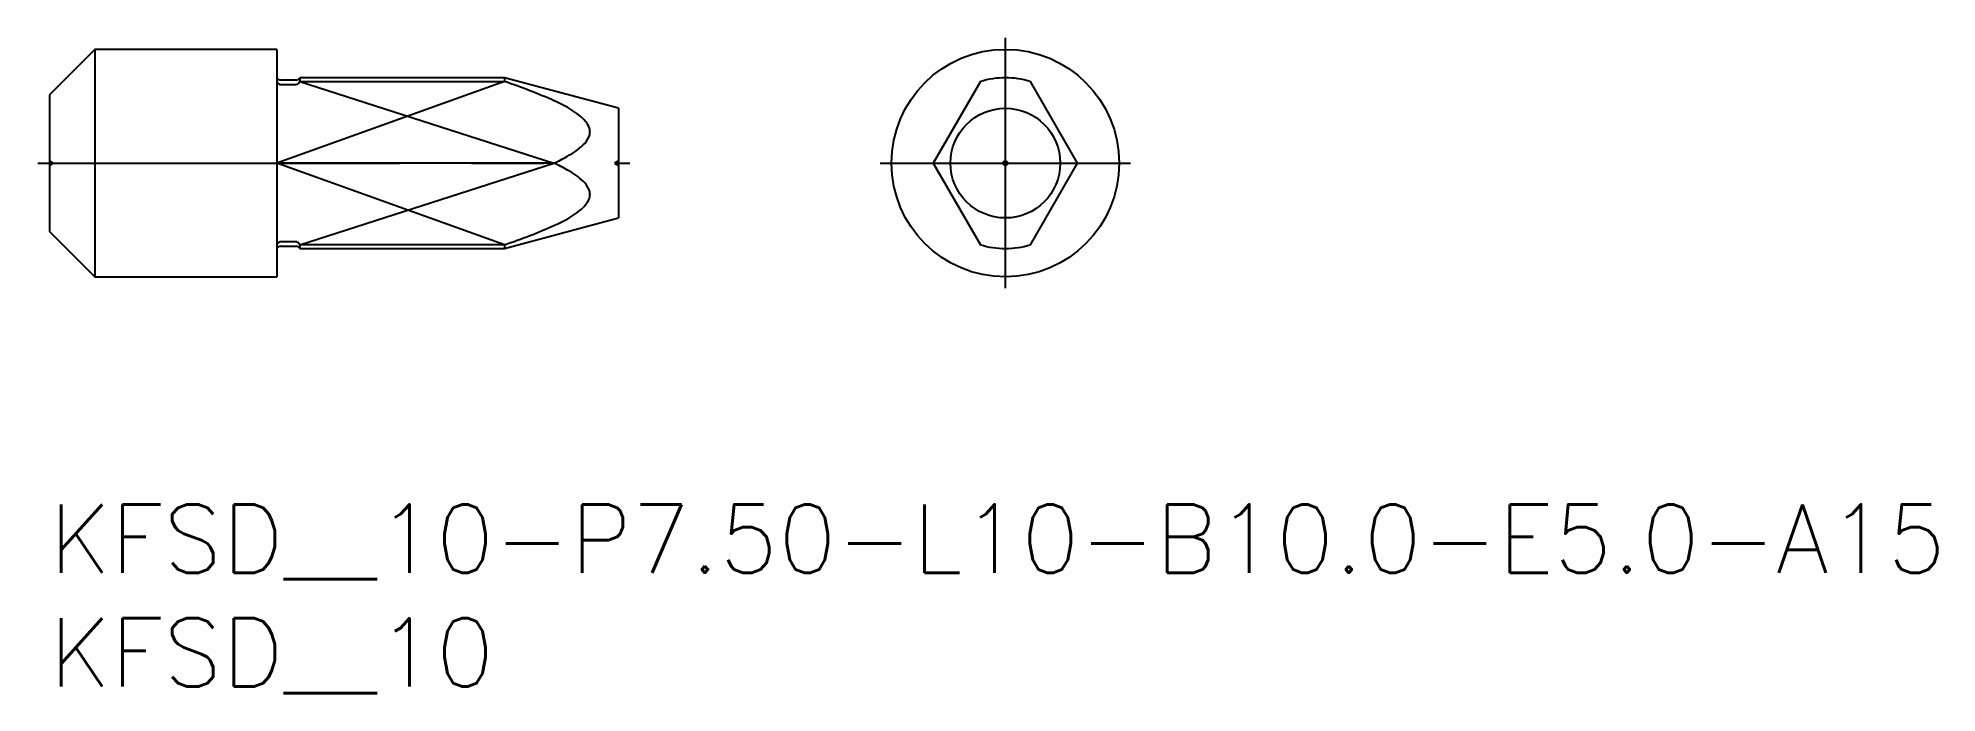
# Model space of a CAD drawing. Extents: x -0.5 to 82.9, y -8.3 to 20.5.
import ezdxf

# ---------------------------------------------------------------- set-up
doc = ezdxf.new("R2010")
doc.units = 0
doc.header["$LTSCALE"] = 0.5
doc.linetypes.add('CENTER', pattern=[50.8, 31.75, -6.35, 6.35, -6.35])
doc.linetypes.add('DASHED', pattern=[19.05, 12.7, -6.35])
for name, color, linetype in [('MSM_CENTER', 1, 'CENTER'), ('MSM_CONTINUOUS', 7, 'CONTINUOUS'), ('MSM_DASHED', 4, 'DASHED'), ('MSM_NARROW', 5, 'CONTINUOUS'), ('MSM_PART_NUMBER', 7, 'CONTINUOUS')]:
    doc.layers.add(name, color=color, linetype=linetype)
doc.styles.get("Standard").update_dxf_attribs({"font": 'txt.shx', "height": 0.5, "bigfont": 'bigfont.shx'})

# ---------------------------------------------------------------- blocks, each defined once
blk = doc.blocks.new('*U18')
at = {"layer": 'MSM_PART_NUMBER'}
blk.add_text('KFSD__10-P7.50-L10-B10.0-E5.0-A15', height=3, dxfattribs=at).set_placement((0, -3))
blk = doc.blocks.new('*U19')
at = {"layer": 'MSM_PART_NUMBER'}
blk.add_text('KFSD__10', height=3, dxfattribs=at).set_placement((0, -8))

msp = doc.modelspace()

# ---------------------------------------------------------------- linework, layer by layer
at = {"layer": 'MSM_CENTER'}
for p, q in [((42, 9.5), (42, 20.5)), ((-0.5, 15), (25.5, 15)), ((36.5, 15), (47.5, 15))]:
    msp.add_line(p, q, dxfattribs=at)
at = {"layer": 'MSM_CONTINUOUS'}
for p, q in [((2, 20), (0, 18)), ((10, 20), (2, 20)), ((2, 20), (2, 10)), ((10, 20), (10, 10)), ((10.827, 18.65), (10.173, 18.65)), ((10.173, 18.456), (10.827, 18.456)), ((20, 18.75), (11, 18.75)), ((11, 18.75), (11, 18.585)), ((11, 18.585), (20, 18.585)), ((25, 17.41), (20, 18.75)), ((20, 18.75), (20, 18.585)), ((40.9, 18.585), (38.83, 15)), ((45.17, 15), (43.1, 18.585)), ((0, 18), (0, 12)), ((25, 17.41), (25, 12.59)), ((23.75, 16.386), (23.75, 16.359)), ((22.165, 15), (10, 15)), ((38.83, 15), (40.9, 11.415)), ((43.1, 11.415), (45.17, 15)), ((23.75, 13.641), (23.75, 13.614)), ((20, 11.25), (25, 12.59)), ((0, 12), (2, 10)), ((10.827, 11.544), (10.173, 11.544)), ((10.173, 11.35), (10.827, 11.35)), ((11, 11.415), (11, 11.25)), ((20, 11.415), (11, 11.415)), ((11, 11.25), (20, 11.25)), ((20, 11.415), (20, 11.25)), ((2, 10), (10, 10))]:
    msp.add_line(p, q, dxfattribs=at)
for radius in [5, 2.41, 0.1]:
    msp.add_circle((42, 15), radius, dxfattribs=at)
for centre, radius, start, end in [((10.173, 18.85), 0.2, 210, 270), ((10.232, 18.689), 0.254, 204.02122, 224.6252), ((10.188, 18.653), 0.197, 226.3266, 265.82557), ((10.827, 18.85), 0.2, 270, 330), ((10.825, 18.62), 0.165, 270.61191, 305.69193), ((10.779, 18.682), 0.242, 306.13254, 336.34761), ((12.282, -4.506), 24.346, 65.9712, 71.51827), ((42, 15), 3.75, 72.94238, 107.05762), ((20.344, 13.281), 4.82, 52.1036, 67.40195), ((22.328, 15.85), 1.574, 32.02835, 51.6527), ((22.686, 16.607), 1.116, 313.57467, 336.95709), ((23.114, 16.361), 0.637, 2.21331, 30.53928), ((23.161, 16.376), 0.59, 339.50876, 358.35672), ((18.89, 22.141), 7.857, 294.63879, 299.53282), ((21.188, 18.253), 3.341, 298.10712, 312.71981), ((18.89, 7.859), 7.857, 60.46718, 65.36121), ((21.188, 11.747), 3.341, 47.28019, 61.89288), ((22.686, 13.393), 1.116, 23.04291, 46.42533), ((23.114, 13.639), 0.637, 329.46072, 357.78669), ((23.161, 13.624), 0.59, 1.64328, 20.49124), ((20.344, 16.719), 4.82, 292.59805, 307.8964), ((22.328, 14.15), 1.574, 308.3473, 327.97165), ((12.282, 34.506), 24.346, 288.48173, 294.0288), ((10.232, 11.311), 0.254, 135.3748, 155.97878), ((10.173, 11.15), 0.2, 90, 150), ((10.188, 11.347), 0.197, 94.17443, 133.6734), ((10.825, 11.38), 0.165, 54.30807, 89.38809), ((10.827, 11.15), 0.2, 30, 90), ((10.779, 11.318), 0.242, 23.65239, 53.86746), ((42, 15), 3.75, 252.94238, 287.05762)]:
    msp.add_arc(centre, radius, start, end, dxfattribs=at)
at = {"layer": 'MSM_DASHED'}
for p, q in [((0, 15.1), (0.173, 15)), ((25, 15.1), (24.827, 15)), ((0.173, 15), (0, 14.9)), ((24.827, 15), (25, 14.9))]:
    msp.add_line(p, q, dxfattribs=at)
at = {"layer": 'MSM_NARROW'}
for p, q in [((20, 18.585), (10, 15)), ((11, 18.585), (22.165, 15)), ((20, 11.415), (10, 15)), ((11, 11.415), (22.165, 15))]:
    msp.add_line(p, q, dxfattribs=at)

# ---------------------------------------------------------------- block references
at = {"layer": 'MSM_CONTINUOUS'}
for name in ['*U18', '*U19']:
    msp.add_blockref(name, (0, 0), dxfattribs=at)

doc.saveas('drawing.dxf')
